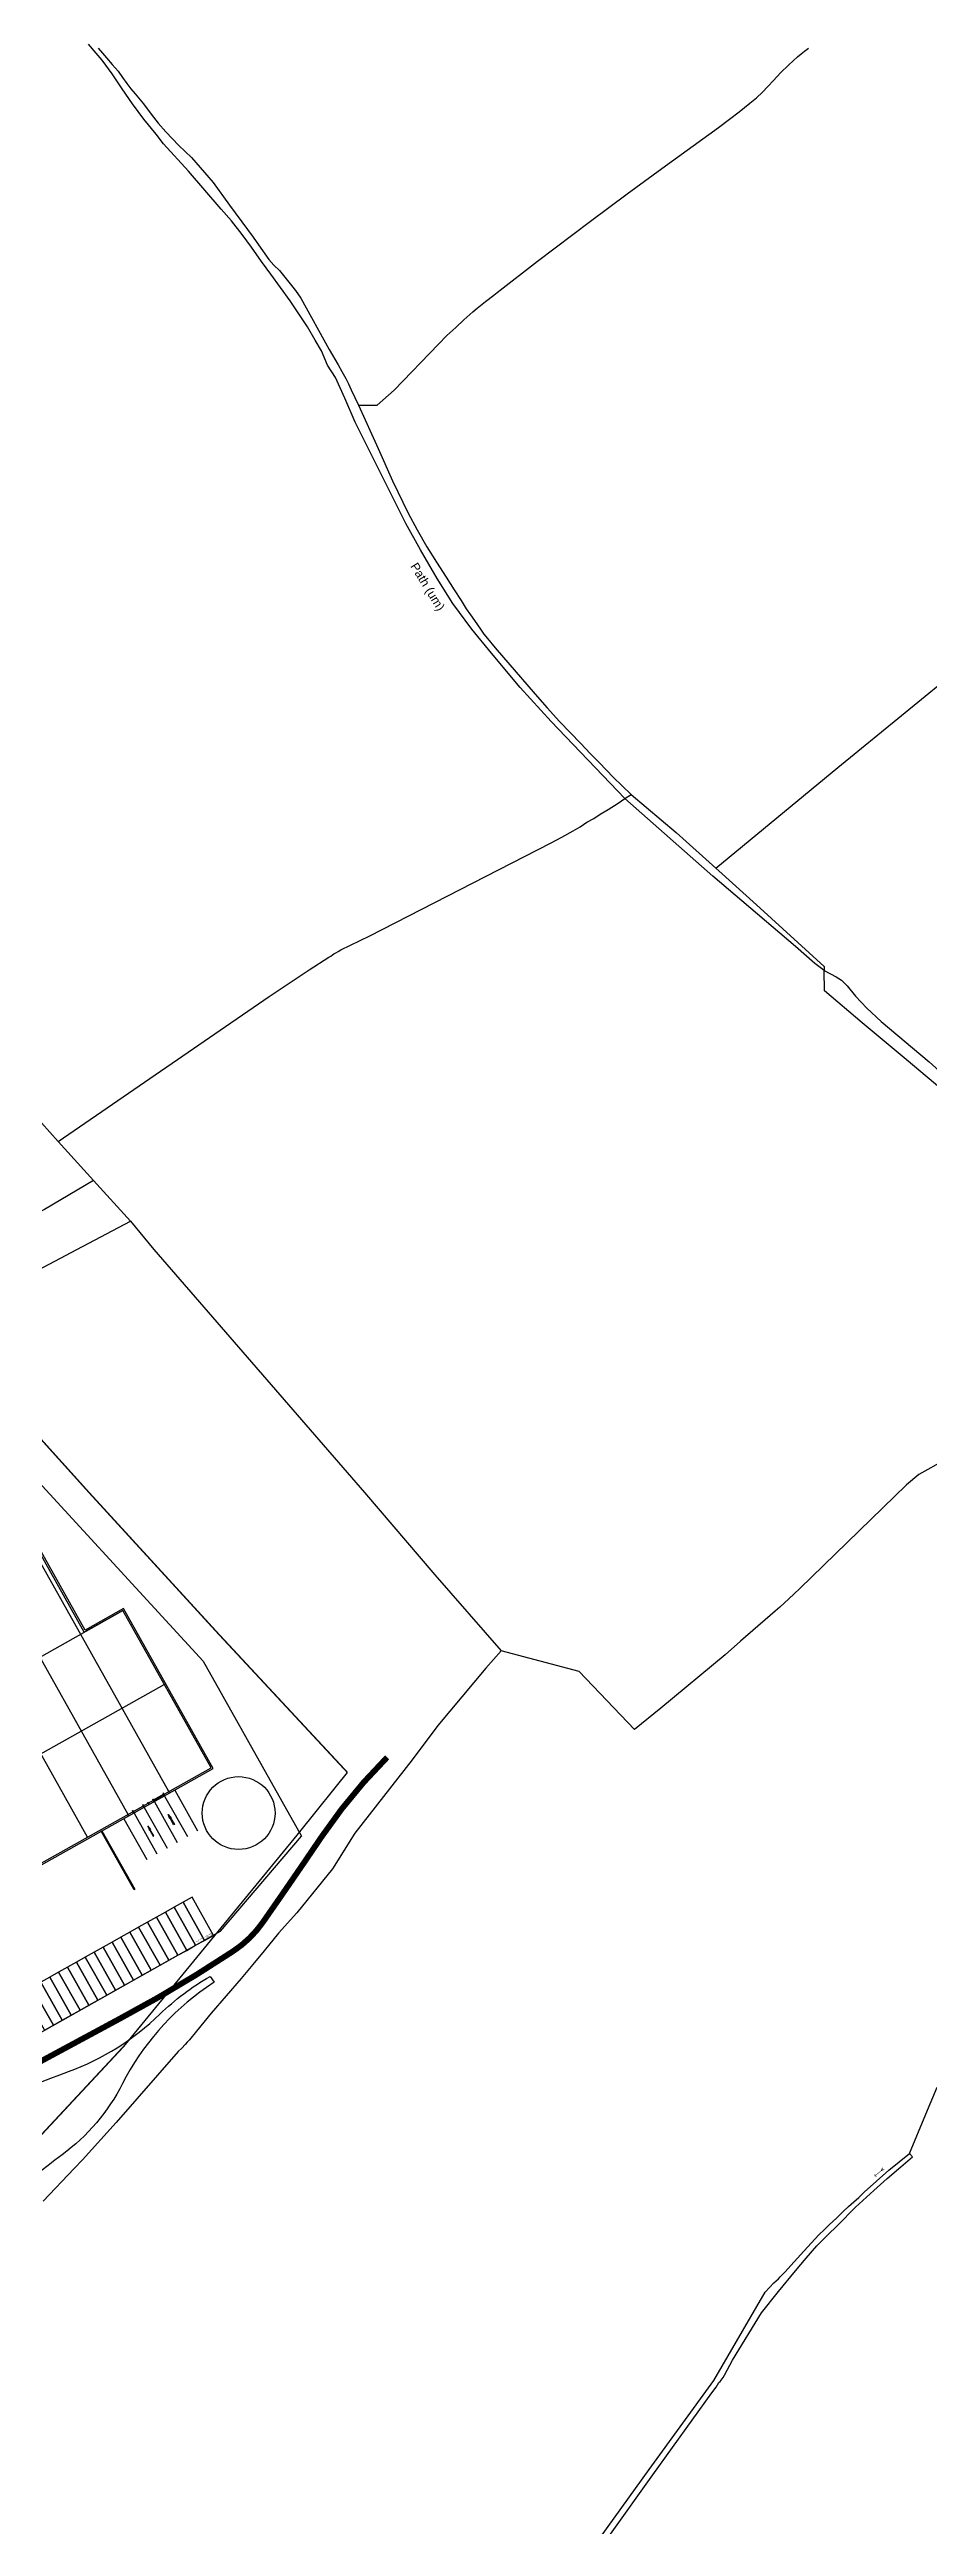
# Model space of a CAD drawing. Header units: millimetres. Extents: x 111502 to 977541, y 8702 to 1044108.
# Drawn here: x 490306 to 490609, y 240562 to 241412 of the extents above; entities that cross this region are included whole.
import ezdxf

# ---------------------------------------------------------------- set-up
doc = ezdxf.new("R2010")
doc.units = ezdxf.units.MM
doc.header["$LTSCALE"] = 0.25
doc.linetypes.add('DASHED2', pattern=[9.525, 6.35, -3.175])
for name, color, linetype in [('E HVSS As Laid HV', 10, 'Continuous'), ('Proposed Employment Area - 11-089-MP013-01a$0$A-Cldg-Panl-P', 7, 'Continuous'), ('Proposed Employment Area - 11-089-MP013-01a$0$A-Door-Extn-P', 7, 'Continuous'), ('Proposed Employment Area - 11-089-MP013-01a$0$DOCK', 7, 'Continuous'), ('Proposed Employment Area - 11-089-MP013-01a$0$LINE50', 7, 'Continuous'), ('Proposed Employment Area - 11-089-MP013-01a$0$STEEL', 7, 'Continuous'), ('X HVSS Site Background', 8, 'Continuous'), ('X HVSS Site Outline', 210, 'Continuous')]:
    doc.layers.add(name, color=color, linetype=linetype)
doc.styles.add('OS Master Map$1$Standard', font='txt')
doc.styles.add('Proposed Employment Area - 11-089-MP013-01a$0$Standard', font='txt')

# ---------------------------------------------------------------- blocks, each defined once
blk = doc.blocks.new('Proposed Commercial Boundary - 09.02.22')
at = {"layer": 'X HVSS Site Outline'}
blk.add_lwpolyline([(490276642, 240964735, 500, 500, 0.0059692), (490408707, 240820524, 500, 500, 0), (490391207, 240798736, 500, 500, 0), (490332060, 240726631, 500, 500, 0), (490288946, 240680355, 500, 500, 0)], format="xyseb", dxfattribs=at)
blk = doc.blocks.new('Proposed Employment Area - 11-089-MP013-01a$0$guide')
for p, q in [((32, 0), (40, -2)), ((46, 0), (46, -1)), ((64, 0), (64, -3)), ((32, -2), (40, -4)), ((52, -4), (52, -8)), ((53, -4), (53, -7)), ((54, -4), (54, -6)), ((62, -1), (62, -7)), ((64, -3), (67, -3)), ((64, -5), (64, -8)), ((64, -5), (66, -5)), ((82, -19), (66, -5)), ((83, -18), (67, -3))]:
    blk.add_line(p, q)
for centre, radius, start, end in [((60, -4), 2.25, 270, 90), ((60, -4), 0.25, 270, 90), ((83, -18), 0.75, 230.016499, 50.016499)]:
    blk.add_arc(centre, radius, start, end)
at = {"layer": 'Proposed Employment Area - 11-089-MP013-01a$0$A-Cldg-Panl-P'}
blk.add_line((69, -2), (69, -2), dxfattribs=at)
at = {"layer": 'Proposed Employment Area - 11-089-MP013-01a$0$A-Door-Extn-P'}
blk.add_line((-68, -96), (105, -96), dxfattribs=at)
at = {"layer": 'Proposed Employment Area - 11-089-MP013-01a$0$LINE50'}
blk.add_line((22, -78), (22, -76), dxfattribs=at)
at = {"layer": 'Proposed Employment Area - 11-089-MP013-01a$0$STEEL'}
for p, q in [((0, 0), (32, 0)), ((0, -76), (0, 0)), ((46, 0), (64, 0)), ((-2, -40), (0, -40)), ((-2, -77), (-2, -40)), ((-2, -77), (0, -79)), ((0, -75), (2, -75)), ((0, -76), (2, -78)), ((0, -100), (0, -79)), ((0, -100), (2, -100)), ((2, -2), (32, -2)), ((2, -75), (2, -2)), ((2, -101), (2, -78)), ((2, -101), (9, -113)), ((4, -76), (22, -76)), ((4, -100), (4, -80)), ((4, -100), (11, -112)), ((6, -78), (22, -78)), ((20, -107), (18, -112)), ((22, -108), (19, -113)), ((20, -107), (22, -108)), ((40, -2), (60, -2)), ((40, -4), (60, -4)), ((46, -1), (62, -1)), ((52, -4), (53, -4)), ((52, -8), (64, -8)), ((53, -7), (62, -7)), ((54, -4), (60, -4)), ((54, -6), (60, -6))]:
    blk.add_line(p, q, dxfattribs=at)
for centre, radius, start, end in [((4, -78), 2, 90, 180), ((6, -80), 2, 90, 180), ((14, -110), 6, 210, 330), ((14, -110), 4, 210, 330)]:
    blk.add_arc(centre, radius, start, end, dxfattribs=at)
blk = doc.blocks.new('Proposed Employment Area - 11-089-MP013-01a$0$BOLLARD')
at = {"layer": 'Proposed Employment Area - 11-089-MP013-01a$0$DOCK'}
blk.add_lwpolyline([(-100, -100), (-100, 100), (100, 100), (100, -100)], close=True, dxfattribs=at)
for centre, radius in [((-75, 75), 10), ((0, 0), 75), ((75, 75), 10), ((-75, -75), 10), ((75, -75), 10)]:
    blk.add_circle(centre, radius, dxfattribs=at)
blk = doc.blocks.new('commercial background')
at = {"layer": 'X HVSS Site Background'}
for points in [[(1836.38, 331.63), (1835.28, 333.76), (1835.11, 333.67), (1834.55, 335.18), (1835.55, 333.91), (1835.38, 333.82), (1836.64, 331.77)], [(1829.61, 327.82), (1828.36, 329.87), (1828.52, 329.97), (1827.52, 331.24), (1828.09, 329.72), (1828.25, 329.82), (1829.35, 327.68)]]:
    blk.add_hatch(color=256, dxfattribs=at).paths.add_polyline_path(points)
for p, q in [((1759.03, 482.92), (1846.56, 387.81)), ((1774.17, 450.82), (1834.63, 343.15)), ((1760.22, 442.99), (1820.68, 335.32)), ((1746.27, 435.15), (1806.73, 327.48)), ((1553.28, 255.98), (1818.92, 405.14)), ((1846.56, 387.81), (1880.3, 327.71)), ((1567.5, 230.65), (1833.15, 379.81)), ((1832.99, 341.99), (1833.25, 341.67)), ((1833.05, 342.02), (1833.18, 341.64)), ((1833.15, 341.85), (1833.26, 341.67)), ((1833.19, 341.63), (1833.26, 341.51)), ((1833.26, 341.5), (1841.11, 327.56)), ((1836.75, 343.47), (1844.6, 329.52)), ((1819.31, 333.67), (1827.12, 319.71)), ((1822.46, 336.08), (1822.72, 335.76)), ((1822.53, 336.11), (1822.66, 335.73)), ((1822.56, 335.9), (1822.66, 335.72)), ((1822.73, 335.75), (1822.8, 335.63)), ((1822.8, 335.63), (1830.61, 321.67)), ((1826.02, 338.07), (1826.27, 337.75)), ((1826.08, 338.1), (1826.21, 337.72)), ((1826.18, 337.93), (1826.28, 337.74)), ((1826.22, 337.71), (1826.29, 337.58)), ((1826.29, 337.58), (1834.1, 323.62)), ((1829.44, 339.99), (1829.7, 339.68)), ((1829.5, 340.02), (1829.64, 339.64)), ((1829.54, 339.81), (1829.64, 339.63)), ((1829.7, 339.67), (1829.77, 339.54)), ((1829.77, 339.54), (1837.62, 325.6)), ((1852.51, 295.07), (1880.3, 327.71)), ((1590.62, 148.02), (1852.51, 295.07))]:
    blk.add_line(p, q, dxfattribs=at)
for points in [[(1513.8, 305.25), (1574.8, 196.62), (1849.93, 350.95), (1819.12, 405.82), (1805.95, 398.43), (1775.76, 452.18)], [(1526.51, 303.65), (1518.01, 298.88), (1575.01, 197.37), (1849.22, 351.17), (1818.92, 405.14), (1805.71, 397.72), (1775.55, 451.43), (1523.05, 309.81)], [(1833.04, 342.09), (1829.38, 340.03), (1829.41, 340), (1833.06, 342.06)], [(1833.05, 342.02), (1832.99, 341.99), (1833.18, 341.64), (1833.25, 341.67)], [(1822.41, 336.12), (1826.07, 338.17), (1826.09, 338.14), (1822.43, 336.09)], [(1822.46, 336.08), (1822.53, 336.11), (1822.72, 335.76), (1822.66, 335.73)], [(1826.08, 338.1), (1826.02, 338.07), (1826.21, 337.72), (1826.27, 337.75)], [(1829.44, 339.99), (1829.5, 340.02), (1829.7, 339.68), (1829.64, 339.64)], [(1836.38, 331.63), (1835.28, 333.76), (1835.11, 333.67), (1834.55, 335.18), (1835.55, 333.91), (1835.38, 333.82), (1836.64, 331.77)], [(1811.77, 329.55), (1823.03, 309.49), (1822.77, 309.35), (1811.51, 329.4)], [(1829.61, 327.82), (1828.36, 329.87), (1828.52, 329.97), (1827.52, 331.24), (1828.09, 329.72), (1828.25, 329.82), (1829.35, 327.68)], [(1850.03, 293.67), (1842.68, 306.75), (1839.63, 305.04), (1846.97, 291.96)], [(1834.77, 285.1), (1827.42, 298.18), (1824.37, 296.47), (1831.71, 283.39)], [(1837.82, 286.82), (1830.47, 299.9), (1827.42, 298.18), (1834.77, 285.1)], [(1840.87, 288.53), (1833.53, 301.61), (1830.47, 299.9), (1837.82, 286.82)], [(1843.92, 290.25), (1836.58, 303.32), (1833.53, 301.61), (1840.87, 288.53)], [(1846.97, 291.96), (1839.63, 305.04), (1836.58, 303.32), (1843.92, 290.25)], [(1819.51, 276.54), (1812.16, 289.62), (1809.11, 287.9), (1816.46, 274.82)], [(1822.56, 278.25), (1815.22, 291.33), (1812.16, 289.62), (1819.51, 276.54)], [(1825.61, 279.96), (1818.27, 293.04), (1815.22, 291.33), (1822.56, 278.25)], [(1828.66, 281.68), (1821.32, 294.76), (1818.27, 293.04), (1825.61, 279.96)], [(1831.71, 283.39), (1824.37, 296.47), (1821.32, 294.76), (1828.66, 281.68)], [(1804.25, 267.97), (1796.9, 281.05), (1793.85, 279.33), (1801.2, 266.25)], [(1807.3, 269.68), (1799.96, 282.76), (1796.9, 281.05), (1804.25, 267.97)], [(1810.35, 271.4), (1803.01, 284.47), (1799.96, 282.76), (1807.3, 269.68)], [(1813.4, 273.11), (1806.06, 286.19), (1803.01, 284.47), (1810.35, 271.4)], [(1816.46, 274.82), (1809.11, 287.9), (1806.06, 286.19), (1813.4, 273.11)], [(1795.09, 262.83), (1787.75, 275.91), (1784.7, 274.19), (1792.04, 261.11)], [(1798.14, 264.54), (1790.8, 277.62), (1787.75, 275.91), (1795.09, 262.83)], [(1801.2, 266.25), (1793.85, 279.33), (1790.8, 277.62), (1798.14, 264.54)]]:
    blk.add_lwpolyline(points, close=True, dxfattribs=at)
at = {"layer": 'X HVSS Site Background', "const_width": 2, "flags": 128}
blk.add_lwpolyline([(1051.81, 240.88), (1059.59, 236.47, 0.04717), (1140.77, 200.1, -0.033052), (1212.54, 170.35, -0.036908), (1281.61, 129.62, 0.092551), (1322.57, 111.23, 0.171997), (1349.86, 114.06, -0.075321), (1373.49, 121.2, 0.021719), (1459.91, 137.51, 0.07964), (1478.31, 145.05, -0.220136), (1491.02, 146.52, 0.101332), (1524.48, 135.58, -0.047845), (1561.02, 135.98, 0.13682), (1608.9, 147.74, -0.082491), (1660.43, 179.04, 0.035972), (1680.83, 188.98, -0.009191), (1817.67, 264.95, 0.024079), (1856.89, 288.28, 0.094359), (1866.98, 298.13, 0.003918), (1887.13, 327.45, -0.047903), (1909.67, 354.78, -0.414136)], format="xyb", dxfattribs=at)
at = {"layer": 'X HVSS Site Background'}
for points in [[(1833.04, 342.02), (1832.98, 341.99), (1833.26, 341.5), (1833.39, 341.57), (1833.39, 341.58), (1833.37, 341.57)], [(1835, 342.48), (1834.51, 343.36)], [(1821.05, 334.65), (1820.56, 335.53)], [(1822.47, 336.09), (1822.53, 336.12), (1822.8, 335.63), (1822.67, 335.56), (1822.67, 335.56), (1822.68, 335.57)], [(1826.07, 338.1), (1826.01, 338.07), (1826.28, 337.58), (1826.41, 337.65), (1826.41, 337.66), (1826.4, 337.65)], [(1828.03, 338.56), (1827.54, 339.44)], [(1828.03, 338.56), (1827.54, 339.44)], [(1829.45, 340), (1829.51, 340.03), (1829.78, 339.54), (1829.65, 339.47), (1829.65, 339.47), (1829.66, 339.48)]]:
    blk.add_lwpolyline(points, dxfattribs=at)
for points in [[(1833.15, 341.85), (1833.21, 341.88), (1833.21, 341.89, 0.414214), (1833.21, 341.89), (1833.16, 341.87, -0.414214), (1833.14, 341.87), (1833.07, 342, -0.414214), (1833.07, 342.02), (1833.12, 342.05, 0.414214), (1833.12, 342.05), (1833.11, 342.06), (1833.05, 342.02)], [(1822.56, 335.9), (1822.5, 335.87), (1822.49, 335.88, -0.414214), (1822.49, 335.88), (1822.54, 335.91, 0.414214), (1822.55, 335.92), (1822.47, 336.05, 0.414214), (1822.46, 336.06), (1822.41, 336.03, -0.414214), (1822.41, 336.03), (1822.4, 336.04), (1822.46, 336.08)], [(1826.17, 337.93), (1826.24, 337.96), (1826.23, 337.97, 0.414214), (1826.23, 337.97), (1826.18, 337.95, -0.414214), (1826.17, 337.95), (1826.09, 338.08, -0.414214), (1826.1, 338.1), (1826.15, 338.13, 0.414214), (1826.15, 338.13), (1826.14, 338.14), (1826.08, 338.1)], [(1829.54, 339.82), (1829.47, 339.78), (1829.47, 339.79, -0.414214), (1829.47, 339.79), (1829.52, 339.82, 0.414214), (1829.52, 339.83), (1829.45, 339.97, 0.414214), (1829.43, 339.97), (1829.38, 339.94, -0.414214), (1829.38, 339.94), (1829.38, 339.95), (1829.44, 339.99)]]:
    blk.add_lwpolyline(points, format="xyb", close=True, dxfattribs=at)
at = {"layer": 'X HVSS Site Background', "flags": 128}
blk.add_lwpolyline([(1709.24, 200.71), (1753.3, 225.44, -0.040894), (1800.31, 246.97, 0.10618), (1831.6, 266.57, -0.062814), (1848.86, 279.56), (1850.34, 277.64), (1847.66, 275.78, 0.12313), (1818.81, 242.77, -0.115812), (1798.06, 218.33, 0.033223), (1761.37, 187.25, -0.37544), (1749.1, 186.62, 0.172134), (1725.37, 194.66, 0.114278), (1707.75, 190.31, -0.087036), (1692.02, 185.52), (1691, 187.31)], format="xyb", close=True, dxfattribs=at)
at = {"layer": 'X HVSS Site Background'}
blk.add_circle((1858.68, 335.66), 12.5, dxfattribs=at)
for name, p, xscale, yscale, zscale, rotation in [('Proposed Employment Area - 11-089-MP013-01a$0$BOLLARD', (1829.33, 340.33), 0.0009999999999999998, 0.0009999999999999998, 0.0009999999999999998, 29.38256207317329), ('Proposed Employment Area - 11-089-MP013-01a$0$guide', (1829.38, 339.96), -0.0009999999999999998, 0.0009999999999999998, 0.0009999999999999998, 209.3825620731734), ('Proposed Employment Area - 11-089-MP013-01a$0$BOLLARD', (1832.82, 342.29), -0.0009999999999999998, 0.0009999999999999998, 0.0009999999999999998, 29.38256207317329), ('Proposed Employment Area - 11-089-MP013-01a$0$guide', (1833.11, 342.05), 0.0009999999999999998, 0.0009999999999999998, 0.0009999999999999998, 209.3825620731734), ('Proposed Employment Area - 11-089-MP013-01a$0$BOLLARD', (1822.35, 336.42), 0.001, 0.001, 0.001, 29.24595484458918), ('Proposed Employment Area - 11-089-MP013-01a$0$guide', (1822.41, 336.05), -0.001, 0.001, 0.001, 209.2459548445891), ('Proposed Employment Area - 11-089-MP013-01a$0$BOLLARD', (1825.84, 338.37), -0.001, 0.001, 0.001, 29.24595484458922), ('Proposed Employment Area - 11-089-MP013-01a$0$guide', (1826.13, 338.13), 0.001, 0.001, 0.001, 209.2459548445891)]:
    blk.add_blockref(name, p, dxfattribs=dict(at, xscale=xscale, yscale=yscale, zscale=zscale, rotation=rotation))
at = {"layer": 'X HVSS Site Background', "style": 'Proposed Employment Area - 11-089-MP013-01a$0$Standard'}
for s, insert, char_height, width, attachment_point, rotation in [('{\\fArial|b0|i0|c0|p34;8M Setout Line}', (1834.64, 342.86), 0.125, 1.5, 2, 299.38256), ('{\\fArial|b0|i0|c0|p34;8M Setout Line}', (1820.92, 335.15), 0.125, 1.5, 2, 119.24595), ('{\\fArial|b0|i0|c0|p34;8M Setout Line}', (1827.67, 338.93), 0.125, 1.5, 8, 119.24595), ('{\\fArial|b0|i0|c0|p34;8M Setout Line}', (1827.9, 339.06), 0.125, 1.5, 8, 299.38256), ('No. of Trailer Parking Spaces: ', (1849.77, 293.87), 0.3, 3.6546, 1, 209.31426)]:
    blk.add_mtext(s, dxfattribs=dict(at, insert=insert, char_height=char_height, width=width, attachment_point=attachment_point, rotation=rotation))
for p, rotation in [((485.88, 899.5), 95.93017), ((729.37, 850.69), 240.53665), ((319.53, 839.47), 95.93017), ((520.9, 756.6), 330.46833), ((1582.14, 507.49), 240.46833), ((1846.75, 293.1), 209.31426), ((1096.5, 265.37), 60.46833)]:
    blk.add_attdef('NOOFPARKINGSPACES', p, '', height=0.3, rotation=rotation, dxfattribs=at)
blk = doc.blocks.new('OS Master Map$1$OSS6')
at = {"color": 8, "true_color": 0x707070, "const_width": 0.174, "flags": 128}
for points in [[(0.5, 0.5), (0, 0), (0.5, -0.5)], [(0, 0), (3.438, 0)], [(3.35, 0.5), (2.85, 0), (3.35, -0.5)], [(3.938, 0.5), (3.438, 0), (3.938, -0.5)]]:
    blk.add_lwpolyline(points, dxfattribs=at)
blk = doc.blocks.new('OS MAP 060722')
at = {"layer": 'X HVSS Site Background', "flags": 128}
for points in [[(1512.62, 2285.99), (1514.02, 2284.29), (1514.02, 2284.29), (1515.42, 2282.69), (1515.42, 2282.69), (1517.42, 2280.39), (1517.42, 2280.39), (1519.42, 2278.19), (1519.42, 2278.19), (1520.92, 2275.99), (1520.92, 2275.99), (1522.42, 2273.89), (1522.42, 2273.89), (1523.82, 2272.09), (1523.82, 2272.09), (1525.32, 2270.39), (1525.32, 2270.39), (1528.12, 2266.89), (1528.12, 2266.89), (1530.82, 2263.39), (1530.82, 2263.39), (1533.22, 2260.29), (1533.22, 2260.29), (1535.82, 2257.29), (1535.82, 2257.29), (1540.22, 2252.69), (1540.22, 2252.69), (1544.62, 2248.49), (1544.62, 2248.49), (1552.02, 2239.89), (1552.02, 2239.89), (1557.62, 2232.19), (1557.62, 2232.19), (1563.82, 2223.79), (1563.82, 2223.79), (1565.82, 2221.19), (1565.82, 2221.19), (1567.62, 2218.49), (1567.62, 2218.49), (1571.22, 2213.49), (1571.22, 2213.49), (1572.92, 2211.59), (1572.92, 2211.59), (1574.82, 2209.69), (1574.82, 2209.69), (1580.32, 2202.89), (1580.32, 2202.89), (1582.12, 2200.19), (1582.12, 2200.19), (1591.92, 2182.59), (1591.92, 2182.59), (1594.92, 2177.39), (1594.92, 2177.39), (1596.22, 2175.09), (1596.22, 2175.09), (1597.62, 2172.69), (1597.62, 2172.69), (1598.52, 2170.79), (1598.52, 2170.79), (1599.42, 2168.79), (1599.42, 2168.79), (1601.92, 2163.49)], [(1693.37, 2028.48), (1668.09, 2054.9), (1668.09, 2054.9), (1657.45, 2066.63), (1657.45, 2066.63), (1647.56, 2078.44), (1647.56, 2078.44), (1640.83, 2086.65), (1640.83, 2086.65), (1634.32, 2095.47), (1634.32, 2095.47), (1628.97, 2104.06), (1628.97, 2104.06), (1623.22, 2113.84), (1623.22, 2113.84), (1618.24, 2122.93), (1618.24, 2122.93), (1600.79, 2157.7), (1600.79, 2157.7), (1597.24, 2165.91), (1597.24, 2165.91), (1594.04, 2173.02), (1594.04, 2173.02), (1591.36, 2177.26), (1591.36, 2177.26), (1589.19, 2182.14), (1589.19, 2182.14), (1587.1, 2185.85), (1587.1, 2185.85), (1584.48, 2190.38), (1584.48, 2190.38), (1581.51, 2194.91), (1581.51, 2194.91), (1578.46, 2199.37), (1578.46, 2199.37), (1575.18, 2203.88), (1575.18, 2203.88), (1571.9, 2208.45), (1571.9, 2208.45), (1568.69, 2212.81), (1568.69, 2212.81), (1565.26, 2217.72), (1565.26, 2217.72), (1561.97, 2222.12), (1561.97, 2222.12), (1558.3, 2226.77), (1558.3, 2226.77), (1554.84, 2230.73), (1554.84, 2230.73), (1543.56, 2243.8), (1543.56, 2243.8), (1535.04, 2253.17), (1535.04, 2253.17), (1532.47, 2256.54), (1532.47, 2256.54), (1528.22, 2261.72), (1528.22, 2261.72), (1524.35, 2266.89), (1524.35, 2266.89), (1520.81, 2272.05), (1520.81, 2272.05), (1517.43, 2277.25), (1517.43, 2277.25), (1514, 2281.95), (1514, 2281.95), (1511.87, 2284.29), (1511.87, 2284.29), (1509.31, 2287.45)], [(1601.92, 2163.49), (1608.36, 2163.54), (1608.36, 2163.54), (1614.18, 2168.69), (1614.18, 2168.69), (1629.42, 2184.49), (1629.42, 2184.49), (1632.32, 2187.39), (1632.32, 2187.39), (1635.32, 2190.19), (1635.32, 2190.19), (1638.12, 2192.79), (1638.12, 2192.79), (1641.22, 2195.49), (1641.22, 2195.49), (1642.72, 2196.79), (1642.72, 2196.79), (1645.52, 2199.09), (1645.52, 2199.09), (1648.42, 2201.29), (1648.42, 2201.29), (1649.52, 2202.19), (1649.52, 2202.19), (1663.42, 2212.89), (1663.42, 2212.89), (1681.62, 2226.69), (1681.62, 2226.69), (1694.22, 2236.09), (1694.22, 2236.09), (1706.12, 2244.69), (1706.12, 2244.69), (1725.52, 2258.79), (1725.52, 2258.79), (1729.32, 2261.69), (1729.32, 2261.69), (1732.62, 2264.19), (1732.62, 2264.19), (1736.32, 2267.19), (1736.32, 2267.19), (1738.52, 2268.99), (1738.52, 2268.99), (1740.62, 2270.99), (1740.62, 2270.99), (1742.52, 2272.89), (1742.52, 2272.89), (1744.42, 2274.99), (1744.42, 2274.99), (1746.82, 2277.59), (1746.82, 2277.59), (1749.72, 2280.29), (1749.72, 2280.29), (1751.12, 2281.69), (1751.12, 2281.69), (1752.62, 2283.09), (1752.62, 2283.09), (1753.92, 2284.09), (1753.92, 2284.09), (1755.02, 2284.99), (1755.02, 2284.99), (1756.42, 2286.09)], [(1724.62, 2004.6), (1766.52, 2039.19), (1766.52, 2039.19), (1810.22, 2074.89), (1810.22, 2074.89), (1876.47, 2130.67), (1876.47, 2130.67), (1968.75, 2208.1)], [(1601.92, 2163.49), (1608.72, 2148.69), (1608.72, 2148.69), (1613.62, 2137.49), (1613.62, 2137.49), (1619.02, 2126.49), (1619.02, 2126.49), (1622.12, 2120.69), (1622.12, 2120.69), (1625.42, 2114.89), (1625.42, 2114.89), (1628.72, 2109.59), (1628.72, 2109.59), (1632.02, 2104.49), (1632.02, 2104.49), (1634.82, 2100.09), (1634.82, 2100.09), (1637.22, 2096.49), (1637.22, 2096.49), (1638.92, 2093.59), (1638.92, 2093.59), (1640.42, 2091.59), (1640.42, 2091.59), (1641.82, 2089.59), (1641.82, 2089.59), (1643.82, 2086.59), (1643.82, 2086.59), (1645.02, 2084.89), (1645.02, 2084.89), (1646.22, 2083.39), (1646.22, 2083.39), (1648.82, 2080.19), (1648.82, 2080.19), (1662.62, 2064.29), (1662.62, 2064.29), (1666.72, 2059.59), (1666.72, 2059.59), (1670.92, 2054.99), (1670.92, 2054.99), (1678.32, 2047.39), (1678.32, 2047.39), (1681.52, 2043.99), (1681.52, 2043.99), (1684.72, 2040.69), (1684.72, 2040.69), (1689.42, 2035.79), (1689.42, 2035.79), (1695.5, 2029.93)], [(1498.89, 1910.83), (1571.32, 1960.49), (1571.32, 1960.49), (1585.02, 1969.69), (1585.02, 1969.69), (1591.72, 1973.99), (1591.72, 1973.99), (1592.42, 1974.39), (1592.42, 1974.39), (1593.02, 1974.79), (1593.02, 1974.79), (1593.52, 1975.19), (1593.52, 1975.19), (1594.12, 1975.49), (1594.12, 1975.49), (1595.02, 1975.99), (1595.02, 1975.99), (1595.92, 1976.59), (1595.92, 1976.59), (1605.82, 1981.39), (1605.82, 1981.39), (1667.9, 2013.13), (1667.9, 2013.13), (1671.8, 2015.23), (1671.8, 2015.23), (1675.6, 2017.43), (1675.6, 2017.43), (1678, 2018.83), (1678, 2018.83), (1680.3, 2020.33), (1680.3, 2020.33), (1682.7, 2021.63), (1682.7, 2021.63), (1684.9, 2023.13), (1684.9, 2023.13), (1687.6, 2024.73), (1687.6, 2024.73), (1691.1, 2026.93), (1691.1, 2026.93), (1693.37, 2028.48)], [(1693.37, 2028.48), (1695.5, 2029.93)], [(1761.79, 1969.44), (1758.6, 1971.87), (1758.6, 1971.87), (1751.95, 1977.7), (1751.95, 1977.7), (1723.58, 2001.86), (1723.58, 2001.86), (1693.37, 2028.48)], [(1695.5, 2029.93), (1711.02, 2016.79), (1711.02, 2016.79), (1724.62, 2004.6)], [(1724.62, 2004.6), (1725.62, 2003.69), (1725.62, 2003.69), (1738.52, 1991.99), (1738.52, 1991.99), (1761.82, 1970.79), (1761.82, 1970.79), (1761.79, 1969.44)], [(1907.12, 1843.29), (1887.22, 1856.29), (1887.22, 1856.29), (1866.72, 1873.69), (1866.72, 1873.69), (1859.62, 1879.99), (1859.62, 1879.99), (1842.02, 1895.09), (1842.02, 1895.09), (1820.92, 1912.79), (1820.92, 1912.79), (1789.92, 1938.89), (1789.92, 1938.89), (1774.82, 1951.49), (1774.82, 1951.49), (1761.9, 1962.45), (1761.9, 1962.45), (1761.79, 1969.44)], [(1761.79, 1969.44), (1765.93, 1967.29), (1765.93, 1967.29), (1767.7, 1966.1), (1767.7, 1966.1), (1769.71, 1964.25), (1769.71, 1964.25), (1772.57, 1960.66), (1772.57, 1960.66), (1776.45, 1956.5), (1776.45, 1956.5), (1781.36, 1951.91), (1781.36, 1951.91), (1797.83, 1938.09), (1797.83, 1938.09), (1822.58, 1915.94)], [(1488.47, 1922.33), (1493.1, 1917.23), (1493.1, 1917.23), (1498.89, 1910.83)], [(1498.89, 1910.83), (1511.03, 1897.43)], [(1511.03, 1897.43), (1494.12, 1887.39), (1494.12, 1887.39), (1488.13, 1884.32)], [(1511.03, 1897.43), (1523.64, 1883.43)], [(1336.36, 1803.21), (1345.01, 1787.4), (1345.01, 1787.4), (1428.32, 1832.56), (1428.32, 1832.56), (1490.13, 1865.69), (1490.13, 1865.69), (1505.23, 1873.69), (1505.23, 1873.69), (1523.64, 1883.43)], [(1523.64, 1883.43), (1531.72, 1873.69), (1531.72, 1873.69), (1604.02, 1790.29), (1604.02, 1790.29), (1628.12, 1762.09), (1628.12, 1762.09), (1650.92, 1735.99)], [(1803.32, 1801.49), (1794.32, 1796.49), (1794.32, 1796.49), (1790.02, 1792.89), (1790.02, 1792.89), (1753.42, 1757.39), (1753.42, 1757.39), (1751.52, 1755.49), (1751.52, 1755.49), (1749.62, 1753.79), (1749.62, 1753.79), (1746.62, 1750.99), (1746.62, 1750.99), (1745.02, 1749.59), (1745.02, 1749.59), (1743.32, 1748.09), (1743.32, 1748.09), (1733.12, 1739.29), (1733.12, 1739.29), (1727.82, 1734.59), (1727.82, 1734.59), (1705.72, 1716.29), (1705.72, 1716.29), (1696.72, 1708.99), (1696.72, 1708.99), (1677.68, 1728.86), (1677.68, 1728.86), (1650.92, 1735.99)], [(1650.92, 1735.99), (1645.62, 1729.99), (1645.62, 1729.99), (1629.22, 1710.29), (1629.22, 1710.29), (1620.32, 1698.49), (1620.32, 1698.49), (1600.72, 1673.39), (1600.72, 1673.39), (1592.97, 1661.12), (1592.97, 1661.12), (1580.82, 1645.97), (1580.82, 1645.97), (1574.52, 1638.99), (1574.52, 1638.99), (1569.52, 1632.99), (1569.52, 1632.99), (1565.72, 1628.29), (1565.72, 1628.29), (1561.72, 1623.49), (1561.72, 1623.49), (1551.42, 1611.59), (1551.42, 1611.59), (1546.32, 1605.39), (1546.32, 1605.39), (1543.92, 1602.39), (1543.92, 1602.39), (1543.12, 1601.59), (1543.12, 1601.59), (1542.42, 1600.79), (1542.42, 1600.79), (1541.32, 1599.59), (1541.32, 1599.59), (1540.02, 1598.39), (1540.02, 1598.39), (1518.77, 1574.04), (1518.77, 1574.04), (1507.25, 1561.21), (1507.25, 1561.21), (1504.36, 1558.23), (1504.36, 1558.23), (1493.7, 1547.03)], [(1791.08, 1563.37), (1796.72, 1576.89), (1796.72, 1576.89), (1800.58, 1586.17)], [(1684.98, 1431.77), (1701.78, 1454.97), (1701.78, 1454.97), (1723.98, 1485.47), (1723.98, 1485.47), (1741.58, 1515.77), (1741.58, 1515.77), (1744.58, 1518.97), (1744.58, 1518.97), (1745.38, 1519.67), (1745.38, 1519.67), (1746.08, 1520.37), (1746.08, 1520.37), (1746.68, 1521.07), (1746.68, 1521.07), (1748.38, 1522.77), (1748.38, 1522.77), (1749.28, 1523.87), (1749.28, 1523.87), (1754.88, 1529.87), (1754.88, 1529.87), (1759.98, 1535.47), (1759.98, 1535.47), (1761.88, 1537.37), (1761.88, 1537.37), (1763.68, 1539.07), (1763.68, 1539.07), (1766.08, 1541.27), (1766.08, 1541.27), (1768.28, 1543.47), (1768.28, 1543.47), (1770.18, 1545.17), (1770.18, 1545.17), (1771.98, 1546.87), (1771.98, 1546.87), (1773.68, 1548.27), (1773.68, 1548.27), (1775.48, 1550.16), (1775.48, 1550.16), (1783.98, 1557.67), (1783.98, 1557.67), (1791.08, 1563.37)], [(1688.48, 1432.77), (1702.98, 1453.07), (1702.98, 1453.07), (1723.28, 1481.27), (1723.28, 1481.27), (1724.68, 1483.27), (1724.68, 1483.27), (1725.18, 1483.97), (1725.18, 1483.97), (1725.68, 1484.77), (1725.68, 1484.77), (1726.08, 1485.17), (1726.08, 1485.17), (1726.48, 1485.67), (1726.48, 1485.67), (1727.08, 1486.57), (1727.08, 1486.57), (1727.58, 1487.37), (1727.58, 1487.37), (1730.38, 1492.47), (1730.38, 1492.47), (1740.28, 1508.77), (1740.28, 1508.77), (1746.08, 1516.07), (1746.08, 1516.07), (1751.98, 1523.17), (1751.98, 1523.17), (1755.58, 1527.47), (1755.58, 1527.47), (1759.28, 1531.67), (1759.28, 1531.67), (1763.88, 1536.27), (1763.88, 1536.27), (1765.48, 1537.77), (1765.48, 1537.77), (1766.48, 1538.87), (1766.48, 1538.87), (1772.58, 1544.97), (1772.58, 1544.97), (1778.88, 1550.77), (1778.88, 1550.77), (1783.38, 1554.87), (1783.38, 1554.87), (1788.08, 1558.87), (1788.08, 1558.87), (1792.18, 1562.27)], [(1791.08, 1563.37), (1792.18, 1562.27)]]:
    blk.add_lwpolyline(points, dxfattribs=at)
at = {"layer": 'X HVSS Site Background', "rotation": 39.8}
blk.add_blockref('OS Master Map$1$OSS6', (1779.18, 1555.67), dxfattribs=at)
at = {"layer": 'X HVSS Site Background', "insert": (1626.99, 2101.99), "char_height": 3, "attachment_point": 2, "rotation": 301.5, "style": 'OS Master Map$1$Standard'}
blk.add_mtext('{\\farial|b0|i0|c0|p34;Path (um)}', dxfattribs=at)

msp = doc.modelspace()

# ---------------------------------------------------------------- linework, layer by layer
at = {"lineweight": 0}
msp.add_circle((488727.82, 239008.33), 11388.42, dxfattribs=at)

# ---------------------------------------------------------------- block references
at = {"layer": 'E HVSS As Laid HV', "linetype": 'DASHED2', "lineweight": 0}
msp.add_blockref('OS MAP 060722', (488810.58, 239126.31), dxfattribs=at)
at = {"layer": 'X HVSS Site Background', "lineweight": 0}
ref = msp.add_blockref('commercial background', (488512.69, 240470.93), dxfattribs=at)
ref.add_attrib('NOOFPARKINGSPACES', '##############', (490359.43, 240764.03), dxfattribs={"height": 0.3, "rotation": 209.31426, "style": 'Proposed Employment Area - 11-089-MP013-01a$0$Standard'})
at = {"layer": 'X HVSS Site Background', "lineweight": 0, "rotation": 39.8}
msp.add_blockref('OS Master Map$1$OSS6', (490589.76, 240681.98), dxfattribs=at)
at = {"layer": 'X HVSS Site Outline', "lineweight": 0, "xscale": 0.001, "yscale": 0.001, "zscale": 0.001}
msp.add_blockref('Proposed Commercial Boundary - 09.02.22', (0, 0), dxfattribs=at)

doc.saveas('drawing.dxf')
